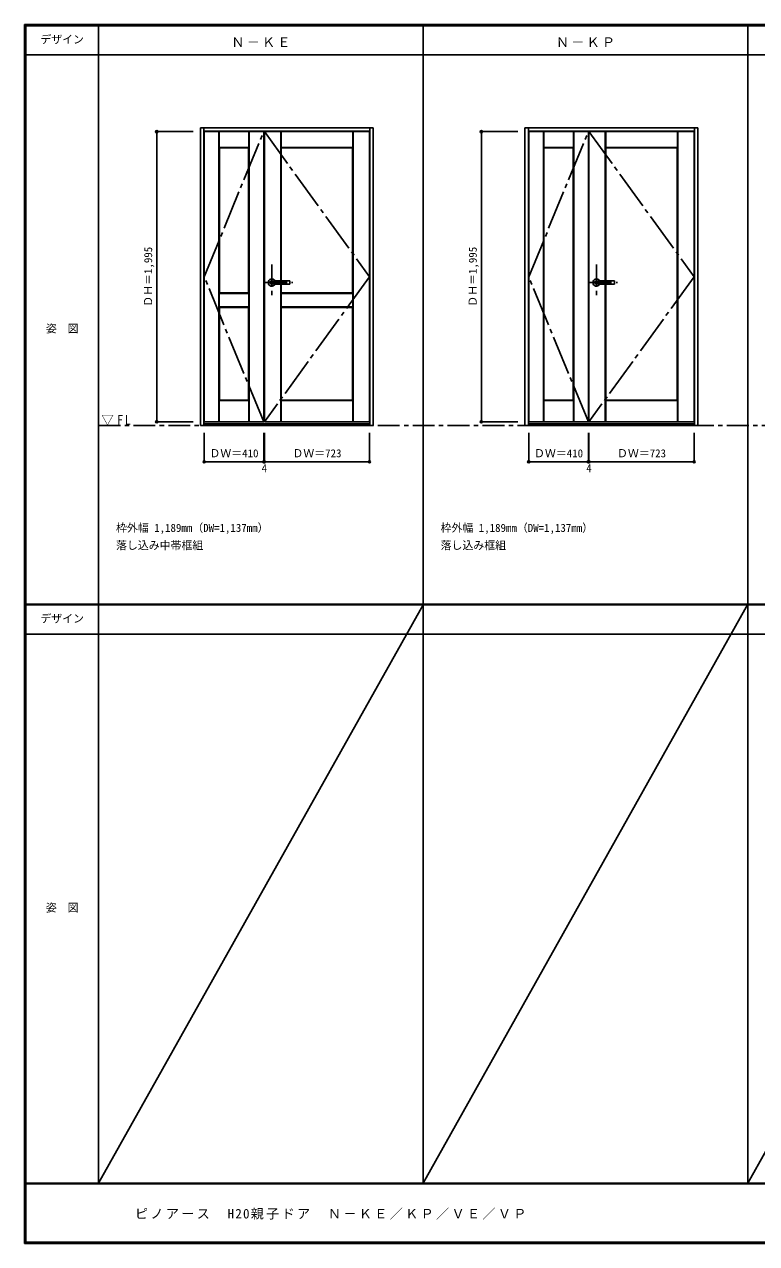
# Model space of a CAD drawing. Units: millimetres, scale not verified. Extents: x -6000 to 5700, y -4307 to 4260.
# Drawn here: x -6000 to -966, y -4205 to 4175 of the extents above; entities that cross this region are included whole.
import ezdxf
from ezdxf.enums import TextEntityAlignment as Align

# ---------------------------------------------------------------- set-up
doc = ezdxf.new("R2010")
doc.units = ezdxf.units.MM
doc.header["$LTSCALE"] = 30
doc.header["$PDMODE"] = 32
doc.header["$PDSIZE"] = 15
doc.linetypes.add('CHAIN1', pattern=[8, 5, -1, 1, -1])
doc.linetypes.add('CHAIN2', pattern=[12, 9, -1, 1, -1])
for name, color, linetype in [('0-1_通り芯', 4, 'CHAIN1'), ('0-2_扉', 3, 'Continuous'), ('0-3_仕上げ', 7, 'Continuous'), ('0-4_枠', 3, 'Continuous'), ('0-5_レバー', 3, 'Continuous'), ('0-7_', 7, 'CHAIN2'), ('0-A_文字', 7, 'Continuous'), ('0-B_寸法', 7, 'Continuous'), ('F-1_枠', 6, 'Continuous'), ('F-A_文字', 7, 'Continuous')]:
    doc.layers.add(name, color=color, linetype=linetype)
doc.styles.add('ＭＳ ゴシック', font='')
doc.styles.get('ＭＳ ゴシック').set_extended_font_data('MS Gothic')

msp = doc.modelspace()

# ---------------------------------------------------------------- linework, layer by layer
at = {"layer": '0-1_通り芯'}
for p, q in [((-4299, 2524.5), (-4299, 2314.5)), ((-2067.4, 2524.5), (-2067.4, 2314.5)), ((-4344, 2400.5), (-4154, 2400.5)), ((-2112.4, 2400.5), (-1922.4, 2400.5))]:
    msp.add_line(p, q, dxfattribs=at)
at = {"layer": '0-1_通り芯', "color": 7}
msp.add_line((-5490, 1418), (3436.4, 1418), dxfattribs=at)
at = {"layer": '0-2_扉'}
for p, q in [((-4764, 1443), (-4764, 3438)), ((-4354, 3438), (-4764, 3438)), ((-4354, 1443), (-4354, 3438)), ((-4350, 1443), (-4350, 3438)), ((-4350, 3438), (-3627, 3438)), ((-3627, 1443), (-3627, 3438)), ((-2532.4, 1443), (-2532.4, 3438)), ((-2122.4, 3438), (-2532.4, 3438)), ((-2122.4, 1443), (-2122.4, 3438)), ((-2118.4, 1443), (-2118.4, 3438)), ((-2118.4, 3438), (-1395.4, 3438)), ((-1395.4, 1443), (-1395.4, 3438)), ((-4354, 1443), (-4764, 1443)), ((-4350, 1443), (-3627, 1443)), ((-2122.4, 1443), (-2532.4, 1443)), ((-2118.4, 1443), (-1395.4, 1443))]:
    msp.add_line(p, q, dxfattribs=at)
at = {"layer": '0-3_仕上げ'}
for p, q in [((-4663.5, 1443), (-4663.5, 3438)), ((-4662, 3328), (-4662, 3438)), ((-4660.5, 3329.5), (-4660.5, 3438)), ((-4457.5, 3329.5), (-4457.5, 3438)), ((-4456, 3328), (-4456, 3438)), ((-4454.5, 1443), (-4454.5, 3438)), ((-4238, 2412), (-4238, 3438)), ((-4235, 3329.5), (-4235, 3438)), ((-3742, 3329.5), (-3742, 3438)), ((-3740.5, 3328), (-3740.5, 3438)), ((-3739, 1443), (-3739, 3438)), ((-2431.9, 1443), (-2431.9, 3438)), ((-2430.4, 3328), (-2430.4, 3438)), ((-2428.9, 3329.5), (-2428.9, 3438)), ((-2225.9, 3329.5), (-2225.9, 3438)), ((-2222.9, 1443), (-2222.9, 3438)), ((-2006.4, 2412), (-2006.4, 3438)), ((-2004.9, 3328), (-2004.9, 3438)), ((-2003.4, 3329.5), (-2003.4, 3438)), ((-1510.4, 3329.5), (-1510.4, 3438)), ((-1508.9, 3328), (-1508.9, 3438)), ((-1507.4, 1443), (-1507.4, 3438)), ((-4660.5, 3329.5), (-4662, 3328)), ((-4659.5, 3325.5), (-4662, 3328)), ((-4457.5, 3329.5), (-4660.5, 3329.5)), ((-4456, 3328), (-4458.5, 3325.5)), ((-4457.5, 3329.5), (-4456, 3328)), ((-4234, 3325.5), (-4236.5, 3328)), ((-3742, 3329.5), (-4235, 3329.5)), ((-3740.5, 3328), (-3743, 3325.5)), ((-3742, 3329.5), (-3740.5, 3328)), ((-2428.9, 3329.5), (-2430.4, 3328)), ((-2427.9, 3325.5), (-2430.4, 3328)), ((-2428.9, 3329.5), (-2225.9, 3329.5)), ((-2225.9, 3329.5), (-2224.4, 3328)), ((-2003.4, 3329.5), (-2004.9, 3328)), ((-2002.4, 3325.5), (-2004.9, 3328)), ((-1510.4, 3329.5), (-2003.4, 3329.5)), ((-1511.4, 3325.5), (-1508.9, 3328)), ((-1510.4, 3329.5), (-1508.9, 3328)), ((-4238, 1443), (-4238, 2389)), ((-2006.4, 1443), (-2006.4, 2389)), ((-4660.5, 2326), (-4662, 2327.5)), ((-4660.5, 2234), (-4660.5, 2326)), ((-4457.5, 2326), (-4660.5, 2326)), ((-4458.5, 2330), (-4456, 2327.5)), ((-4457.5, 2326), (-4456, 2327.5)), ((-4457.5, 2234), (-4457.5, 2326)), ((-4456, 2232.5), (-4456, 2327.5)), ((-4236.5, 2232.5), (-4236.5, 2327.5)), ((-4235, 2234), (-4235, 2326)), ((-3742, 2326), (-4235, 2326)), ((-3743, 2330), (-3740.5, 2327.5)), ((-3742, 2326), (-3740.5, 2327.5)), ((-3742, 2234), (-3742, 2326)), ((-3740.5, 2232.5), (-3740.5, 2327.5)), ((-4660.5, 2234), (-4662, 2232.5)), ((-4659.5, 2230), (-4662, 2232.5)), ((-4660.5, 2234), (-4457.5, 2234)), ((-4456, 2232.5), (-4458.5, 2230)), ((-4457.5, 2234), (-4456, 2232.5)), ((-4235, 2234), (-4236.5, 2232.5)), ((-4234, 2230), (-4236.5, 2232.5)), ((-4235, 2234), (-3742, 2234)), ((-3740.5, 2232.5), (-3743, 2230)), ((-3742, 2234), (-3740.5, 2232.5)), ((-4662, 1590.5), (-4659.5, 1593)), ((-4458.5, 1593), (-4456, 1590.5)), ((-3743, 1593), (-3740.5, 1590.5)), ((-2427.9, 1593), (-2430.4, 1590.5)), ((-2226.9, 1593), (-2224.4, 1590.5)), ((-2002.4, 1593), (-2004.9, 1590.5)), ((-1511.4, 1593), (-1508.9, 1590.5)), ((-4660.5, 1589), (-4662, 1590.5)), ((-4662, 1443), (-4662, 1590.5)), ((-4660.5, 1443), (-4660.5, 1589)), ((-4457.5, 1589), (-4660.5, 1589)), ((-4457.5, 1589), (-4456, 1590.5)), ((-4457.5, 1443), (-4457.5, 1589)), ((-4456, 1443), (-4456, 1590.5)), ((-4236.5, 1443), (-4236.5, 1590.5)), ((-4235, 1443), (-4235, 1589)), ((-3742, 1589), (-4235, 1589)), ((-3742, 1589), (-3740.5, 1590.5)), ((-3742, 1443), (-3742, 1589)), ((-3740.5, 1443), (-3740.5, 1590.5)), ((-2430.4, 1443), (-2430.4, 1590.5)), ((-2428.9, 1589), (-2225.9, 1589)), ((-2224.4, 1443), (-2224.4, 1590.5)), ((-2004.9, 1443), (-2004.9, 1590.5)), ((-2003.4, 1589), (-1510.4, 1589)), ((-1510.4, 1589), (-1508.9, 1590.5)), ((-1510.4, 1443), (-1510.4, 1589)), ((-1508.9, 1443), (-1508.9, 1590.5))]:
    msp.add_line(p, q, dxfattribs=at)
at = {"layer": '0-3_仕上げ', "color": 3}
for p, q in [((-4659.5, 2330), (-4659.5, 3325.5)), ((-4458.5, 3325.5), (-4659.5, 3325.5)), ((-4458.5, 2330), (-4458.5, 3325.5)), ((-4234, 2412), (-4234, 3325.5)), ((-3743, 3325.5), (-4234, 3325.5)), ((-3743, 2330), (-3743, 3325.5)), ((-2427.9, 1593), (-2427.9, 3325.5)), ((-2226.9, 3325.5), (-2427.9, 3325.5)), ((-2226.9, 1593), (-2226.9, 3325.5)), ((-2002.4, 2412), (-2002.4, 3325.5)), ((-1511.4, 3325.5), (-2002.4, 3325.5)), ((-4234, 2330), (-4234, 2389)), ((-2002.4, 1593), (-2002.4, 2389)), ((-4458.5, 2330), (-4659.5, 2330)), ((-3743, 2330), (-4234, 2330)), ((-4659.5, 2230), (-4458.5, 2230)), ((-4659.5, 2230), (-4659.5, 1593)), ((-4458.5, 2230), (-4458.5, 1593)), ((-4234, 2230), (-3743, 2230)), ((-4234, 2230), (-4234, 1593)), ((-3743, 2230), (-3743, 1593)), ((-4458.5, 1593), (-4659.5, 1593)), ((-3743, 1593), (-4234, 1593)), ((-2427.9, 1593), (-2226.9, 1593))]:
    msp.add_line(p, q, dxfattribs=at)
at = {"layer": '0-3_仕上げ'}
for points in [[(-4235, 3329.5), (-4236.5, 3328), (-4236.5, 3438)], [(-2226.9, 3325.5), (-2224.4, 3328), (-2224.4, 3438)], [(-4662, 2232.5), (-4662, 2327.5), (-4659.5, 2330)], [(-4235, 2326), (-4236.5, 2327.5), (-4234, 2330)], [(-4235, 1589), (-4236.5, 1590.5), (-4234, 1593)], [(-2428.9, 1443), (-2428.9, 1589), (-2430.4, 1590.5)], [(-2225.9, 1443), (-2225.9, 1589), (-2224.4, 1590.5)], [(-2003.4, 1443), (-2003.4, 1589), (-2004.9, 1590.5)]]:
    msp.add_lwpolyline(points, dxfattribs=at)
at = {"layer": '0-3_仕上げ', "color": 3}
msp.add_lwpolyline([(-1511.4, 3325.5), (-1511.4, 1593), (-2002.4, 1593)], dxfattribs=at)
at = {"layer": '0-4_枠'}
for p, q in [((-4790, 3465), (-4790, 1418)), ((-4790, 3465), (-3601, 3465)), ((-4766, 1418), (-4766, 3465)), ((-4766, 3441), (-3625, 3441)), ((-3625, 1418), (-3625, 3465)), ((-3601, 3465), (-3601, 1418)), ((-2558.4, 3465), (-2558.4, 1418)), ((-2558.4, 3465), (-1369.4, 3465)), ((-2534.4, 1418), (-2534.4, 3465)), ((-2534.4, 3441), (-1393.4, 3441)), ((-1393.4, 1418), (-1393.4, 3465)), ((-1369.4, 3465), (-1369.4, 1418)), ((-4766, 1430), (-3625, 1430)), ((-2534.4, 1430), (-1393.4, 1430)), ((-4790, 1418), (-3601, 1418)), ((-2558.4, 1418), (-1369.4, 1418))]:
    msp.add_line(p, q, dxfattribs=at)
at = {"layer": '0-5_レバー'}
for p, q in [((-4299, 2410), (-4280, 2410)), ((-4299, 2391), (-4280, 2391)), ((-4280, 2411), (-4279, 2412)), ((-4280, 2390), (-4280, 2411)), ((-4280, 2390), (-4279, 2389)), ((-4279, 2412), (-4175, 2412)), ((-4175, 2389), (-4279, 2389)), ((-4174, 2411), (-4175, 2412)), ((-4174, 2390), (-4175, 2389)), ((-4174, 2390), (-4174, 2411)), ((-2067.4, 2410), (-2048.4, 2410)), ((-2067.4, 2391), (-2048.4, 2391)), ((-2048.4, 2411), (-2047.4, 2412)), ((-2048.4, 2390), (-2048.4, 2411)), ((-2048.4, 2390), (-2047.4, 2389)), ((-2047.4, 2412), (-1943.4, 2412)), ((-1943.4, 2389), (-2047.4, 2389)), ((-1942.4, 2411), (-1943.4, 2412)), ((-1942.4, 2390), (-1943.4, 2389)), ((-1942.4, 2390), (-1942.4, 2411))]:
    msp.add_line(p, q, dxfattribs=at)
at = {"layer": '0-5_レバー', "color": 4}
for p, q in [((-4279, 2389), (-4279, 2412)), ((-4175, 2412), (-4175, 2389)), ((-2047.4, 2389), (-2047.4, 2412)), ((-1943.4, 2412), (-1943.4, 2389))]:
    msp.add_line(p, q, dxfattribs=at)
for centre, radius, start, end in [((-4299, 2400.5), 24.6, 27.93255, 332.06745), ((-4299, 2400.5), 11, 59.72736, 300.27264), ((-2067.4, 2400.5), 24.6, 27.93255, 332.06745), ((-2067.4, 2400.5), 11, 59.72736, 300.27264)]:
    msp.add_arc(centre, radius, start, end, dxfattribs=at)
at = {"layer": '0-5_レバー'}
for centre in [(-4299, 2400.5), (-2067.4, 2400.5)]:
    msp.add_arc(centre, 9.5, 90, 270, dxfattribs=at)
at = {"layer": '0-7_'}
for points in [[(-4354, 1443), (-4764, 2440.5), (-4354, 3438)], [(-4350, 3438), (-3627, 2440.5), (-4350, 1443)], [(-2122.4, 1443), (-2532.4, 2440.5), (-2122.4, 3438)], [(-2118.4, 3438), (-1395.4, 2440.5), (-2118.4, 1443)]]:
    msp.add_lwpolyline(points, dxfattribs=at)
at = {"layer": '0-B_寸法', "color": 4}
for p, q in [((-5090, 3438), (-5090, 1443)), ((-5090, 3438), (-4840, 3438)), ((-2858.4, 3438), (-2858.4, 1443)), ((-2858.4, 3438), (-2608.4, 3438)), ((-5090, 1443), (-4840, 1443)), ((-2858.4, 1443), (-2608.4, 1443)), ((-4764, 1168), (-4764, 1368)), ((-4354, 1168), (-4354, 1368)), ((-3627, 1168), (-3627, 1368)), ((-2532.4, 1168), (-2532.4, 1368)), ((-2122.4, 1168), (-2122.4, 1368)), ((-1395.4, 1168), (-1395.4, 1368)), ((-4350, 1168), (-3627, 1168)), ((-2118.4, 1168), (-1395.4, 1168))]:
    msp.add_line(p, q, dxfattribs=at)
for points in [[(-4764, 1168), (-4354, 1168), (-4350, 1168), (-4350, 1368)], [(-2532.4, 1168), (-2122.4, 1168), (-2118.4, 1168), (-2118.4, 1368)]]:
    msp.add_lwpolyline(points, dxfattribs=at)
at = {"layer": '0-B_寸法'}
for p in [(-5090, 3438), (-2858.4, 3438), (-5090, 1443), (-2858.4, 1443), (-4764, 1168), (-4354, 1168), (-4350, 1168), (-3627, 1168), (-2532.4, 1168), (-2122.4, 1168), (-2118.4, 1168), (-1395.4, 1168)]:
    msp.add_point(p, dxfattribs=at)
at = {"layer": 'F-1_枠'}
for p, q in [((-6000, 4175), (5700, 4175)), ((-6000, 4175), (-6000, -4205)), ((-6000, 4170), (5700, 4170)), ((-6000, 4165), (5700, 4165)), ((-5995, 4175), (-5995, -4205)), ((-5990, 4175), (-5990, -4205)), ((-5490, 4175), (-5490, -3790)), ((-3258.4, 4175), (-3258.4, -3790)), ((-1026.8, 4175), (-1026.8, -3790)), ((-6000, 3965), (5700, 3965)), ((-6000, 190.5), (5700, 190.5)), ((-6000, 187.5), (5700, 187.5)), ((-6000, 184.5), (5700, 184.5)), ((-6000, -15.5), (5700, -15.5)), ((5700, -3790), (-6000, -3790)), ((5700, -3795), (-6000, -3795)), ((5700, -4195), (-6000, -4195)), ((5700, -4200), (-6000, -4200)), ((5700, -4205), (-6000, -4205))]:
    msp.add_line(p, q, dxfattribs=at)
at = {"layer": 'F-A_文字'}
for p, q in [((-3258.4, 184.5), (-5490, -3790)), ((-1026.8, 190.5), (-3258.4, -3790)), ((1204.8, 190.5), (-1026.8, -3790))]:
    msp.add_line(p, q, dxfattribs=at)

# ---------------------------------------------------------------- texts
at = {"layer": '0-A_文字', "style": 'ＭＳ ゴシック'}
for s, p in [('枠外幅 1,189mm（DW=1,137mm）', (-5370, 670.5)), ('枠外幅 1,189mm（DW=1,137mm）', (-3138.4, 670.5)), ('落し込み中帯框組', (-5370, 550.5)), ('落し込み框組', (-3138.4, 550.5))]:
    msp.add_text(s, height=54.99, dxfattribs=at).set_placement(p, align=Align.BOTTOM_LEFT)
at = {"layer": '0-A_文字', "char_height": 65.98, "attachment_point": 7, "style": 'ＭＳ ゴシック'}
for s, insert in [('\\T1.17;Ｎ－ＫＥ', (-4576.7, 4020)), ('\\T1.17;Ｎ－ＫＰ', (-2345.1, 4020)), ('\\T1.26;\\W0.95;▽FL', (-5471.2, 1418))]:
    msp.add_mtext(s, dxfattribs=dict(at, insert=insert))
at = {"layer": '0-B_寸法', "style": 'ＭＳ ゴシック'}
for p in [(-5105, 2234.2), (-2873.4, 2234.2)]:
    msp.add_text('ＤＨ＝1,995', height=54.99, rotation=90, dxfattribs=at).set_placement(p, align=Align.BOTTOM_LEFT)
for s, height, p in [('ＤＷ＝410', 54.99, (-4727.8, 1183)), ('ＤＷ＝723', 54.99, (-4157.2, 1183)), ('ＤＷ＝410', 54.99, (-2496.2, 1183)), ('ＤＷ＝723', 54.99, (-1925.7, 1183)), ('4', 55, (-4368.8, 1080.6)), ('4', 55, (-2137.2, 1080.6))]:
    msp.add_text(s, height=height, dxfattribs=at).set_placement(p, align=Align.BOTTOM_LEFT)
at = {"layer": 'F-A_文字', "style": 'ＭＳ ゴシック'}
for s, p in [('デザイン', (-5890, 4027.5)), ('姿\u3000図', (-5852.5, 2040.2)), ('デザイン', (-5890, 47)), ('姿\u3000図', (-5852.5, -1940.2))]:
    msp.add_text(s, height=54.99, dxfattribs=at).set_placement(p, align=Align.BOTTOM_LEFT)
at = {"layer": 'F-A_文字', "insert": (-5240, -4040), "char_height": 65.98, "attachment_point": 7, "style": 'ＭＳ ゴシック'}
msp.add_mtext('\\T1.18;ピノアース\u3000H20親子ドア\u3000Ｎ－ＫＥ／ＫＰ／ＶＥ／ＶＰ', dxfattribs=at)

doc.saveas('drawing.dxf')
